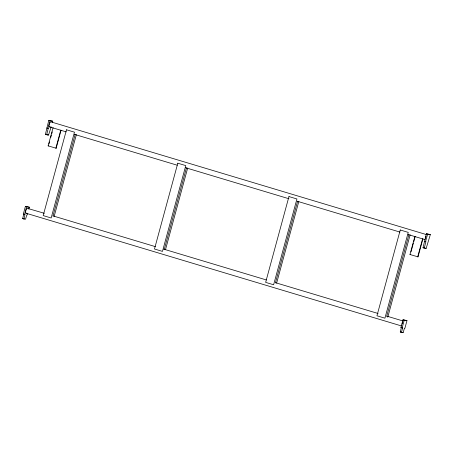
<?xml version="1.0" encoding="UTF-8"?>
<svg xmlns="http://www.w3.org/2000/svg" width="453" height="453" viewBox="0 0 453 453"><rect width="100%" height="100%" fill="white"/><g stroke="black" fill="none" stroke-linecap="round" stroke-linejoin="round"><path stroke-width="0.68" d="M22.65 218.606L23.732 214.218L24.972 214.592L23.884 218.98L22.65 218.606L24.298 218.867M400.259 331.975L401.347 327.587L402.581 327.955L401.5 332.349L400.259 331.975L401.358 332.145M51.195 126.874L48.533 135.062L45.402 134.394L48.765 120.396L52.741 121.194L52.395 122.457M46.642 134.762L48.25 128.386L46.71 127.967M423.017 247.757L426.375 233.765L430.35 234.563L426.143 248.425L423.017 247.757L423.963 247.904M424.251 248.131L425.865 241.755L424.319 241.336M24.972 214.592L23.296 214.15L25.396 206.415L29.371 207.214L28.845 209.144M24.53 214.524L26.631 206.783L29.371 207.214M52.741 121.194L50 120.764L47.944 128.341L48.25 128.386M27.616 213.657L27.265 214.949L26.829 214.881L25.532 219.235L23.884 218.98M61.053 130.243L56.166 148.239L48.126 145.866L53.012 127.876L53.324 127.927M48.981 143.918L49.524 141.919M50.793 137.253L51.336 135.254M51.699 133.924L52.242 131.925M60.742 130.198L55.855 148.188L56.166 148.239M52.939 216.132L75.141 134.416M54.167 216.324L76.37 134.609M164.246 249.546L186.449 167.831M165.475 249.739L187.678 168.023M275.401 282.921L297.604 201.206M276.63 283.114L298.833 201.392M386.709 316.336L408.912 234.62M387.757 317.208L410.141 234.813M422.898 238.878L418.011 256.868L409.971 254.501L414.857 236.511L415.169 236.557L413.719 241.891M411.007 251.885L413.357 243.221M422.587 238.827L417.7 256.823L418.011 256.868M402.581 327.955L400.905 327.519L403.006 319.784L406.981 320.582L404.88 328.317L404.438 328.249L403.147 332.604L401.5 332.349M402.145 323.957L402.513 322.604M425.424 238.267L425.979 236.239M402.139 327.887L404.24 320.152L406.981 320.582M430.35 234.563L427.615 234.133L425.554 241.709L425.865 241.755M45.402 134.394L47.588 134.909M426.579 234.643L51.557 122.055L50.64 121.914L49.603 123.244L49.049 125.271L49.309 126.806L50.226 126.953M48.126 145.866L48.437 145.917M409.971 254.501L410.282 254.546M44.337 213.295L27.174 208.278L26.138 209.609L25.589 211.636L25.844 213.17L26.761 213.318M23.296 214.15L23.732 214.218M400.905 327.519L401.347 327.587M48.765 120.396L50 120.764M426.375 233.765L427.615 234.133M49.309 126.806L66.234 131.891M74.354 134.326L177.248 165.22M185.373 167.655L288.946 198.754M297.066 201.189L399.959 232.083M408.085 234.518L425.01 239.603M47.293 134.688L48.533 135.062M424.908 248.057L426.143 248.425M25.396 206.415L26.631 206.783M403.006 319.784L404.24 320.152M53.137 215.939L155.356 246.63M163.476 249.065L266.375 279.96M275.849 282.802L378.068 313.487M386.868 316.132L403.113 321.007M25.844 213.17L401.545 325.967M401.907 332.236L403.147 332.604M66.495 129.785L43.182 215.588L51.161 217.984L74.468 132.18L66.495 129.785M177.803 163.205L154.49 249.008L162.468 251.398L185.775 165.6L177.803 163.205M288.957 196.574L265.645 282.378L273.618 284.773L296.93 198.969L288.957 196.574M400.265 229.988L376.953 315.792L384.925 318.187L408.238 232.383L400.265 229.988"/></g></svg>
